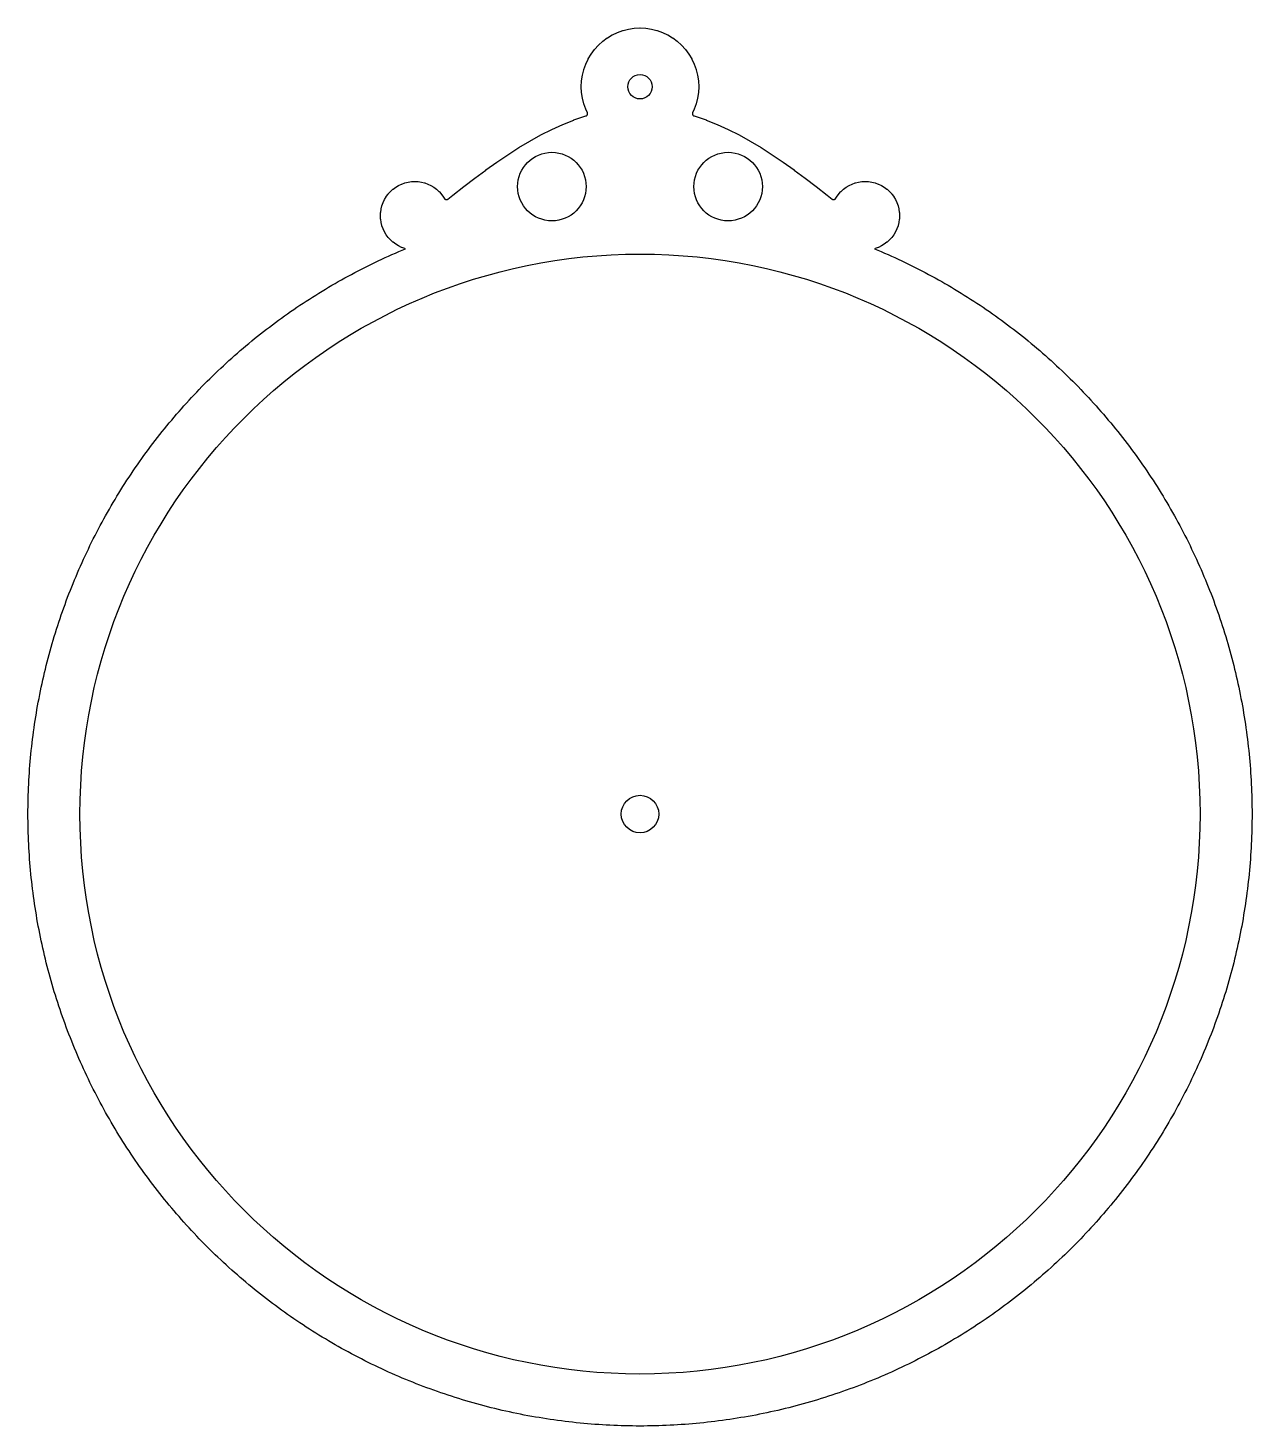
# Model space of a CAD drawing. Header units: millimetres. Extents: x -78 to 78, y -78 to 100.
import ezdxf

# ---------------------------------------------------------------- set-up
doc = ezdxf.new("R2010")
doc.units = ezdxf.units.MM
for name, color, linetype in [('CUT_INNER', 6, 'Continuous'), ('CUT_OUTER', 1, 'Continuous'), ('GUIDE', 3, 'Continuous')]:
    doc.layers.add(name, color=color, linetype=linetype)

msp = doc.modelspace()

# ---------------------------------------------------------------- linework, layer by layer
at = {"layer": 'CUT_INNER'}
for centre, radius in [((0, 92.7042), 1.56), ((-11.232, 79.9746), 4.368), ((11.232, 79.9746), 4.368), ((0, 0), 2.39)]:
    msp.add_circle(centre, radius, dxfattribs=at)
at = {"layer": 'CUT_OUTER'}
msp.add_lwpolyline([(77.9985, -0.4786), (77.9941, -0.9572), (77.9868, -1.4357), (77.9765, -1.9142), (77.9633, -2.3926), (77.9471, -2.871), (77.9281, -3.3492), (77.906, -3.8273), (77.8811, -4.3052), (77.8532, -4.783), (77.8224, -5.2606), (77.7887, -5.738), (77.752, -6.2152), (77.7124, -6.6922), (77.6699, -7.1689), (77.6244, -7.6453), (77.576, -8.1215), (77.5247, -8.5973), (77.4705, -9.0729), (77.4134, -9.548), (77.3534, -10.0229), (77.2904, -10.4973), (77.2245, -10.9713), (77.1558, -11.445), (77.0841, -11.9182), (77.0095, -12.3909), (76.932, -12.8632), (76.8517, -13.335), (76.7684, -13.8063), (76.6822, -14.2771), (76.5932, -14.7474), (76.5013, -15.217), (76.4064, -15.6862), (76.3088, -16.1547), (76.2082, -16.6226), (76.1048, -17.0899), (75.9985, -17.5565), (75.8893, -18.0225), (75.7773, -18.4878), (75.6624, -18.9525), (75.5447, -19.4164), (75.4242, -19.8795), (75.3008, -20.3419), (75.1745, -20.8036), (75.0455, -21.2645), (74.9136, -21.7245), (74.7789, -22.1838), (74.6413, -22.6422), (74.501, -23.0998), (74.3579, -23.5565), (74.2119, -24.0123), (74.0632, -24.4672), (73.9117, -24.9212), (73.7574, -25.3742), (73.6003, -25.8263), (73.4404, -26.2774), (73.2778, -26.7275), (73.1124, -27.1767), (72.9443, -27.6248), (72.7734, -28.0718), (72.5998, -28.5178), (72.4235, -28.9627), (72.2444, -29.4066), (72.0626, -29.8493), (71.8781, -30.2909), (71.6909, -30.7314), (71.501, -31.1707), (71.3084, -31.6088), (71.1131, -32.0458), (70.9151, -32.4815), (70.7145, -32.916), (70.5112, -33.3493), (70.3052, -33.7813), (70.0966, -34.2121), (69.8854, -34.6415), (69.6715, -35.0697), (69.455, -35.4965), (69.2359, -35.922), (69.0142, -36.3462), (68.7899, -36.7689), (68.563, -37.1903), (68.3335, -37.6103), (68.1014, -38.0289), (67.8668, -38.4461), (67.6296, -38.8618), (67.3899, -39.276), (67.1476, -39.6888), (66.9028, -40.1), (66.6555, -40.5098), (66.4057, -40.918), (66.1534, -41.3247), (65.8986, -41.7298), (65.6413, -42.1334), (65.3815, -42.5353), (65.1193, -42.9357), (64.8546, -43.3345), (64.5875, -43.7316), (64.318, -44.1271), (64.046, -44.5209), (63.7716, -44.913), (63.4948, -45.3035), (63.2157, -45.6922), (62.9341, -46.0793), (62.6502, -46.4645), (62.3639, -46.8481), (62.0753, -47.2299), (61.7843, -47.6099), (61.491, -47.9881), (61.1954, -48.3645), (60.8975, -48.739), (60.5973, -49.1118), (60.2948, -49.4827), (59.9901, -49.8517), (59.683, -50.2189), (59.3738, -50.5841), (59.0623, -50.9475), (58.7486, -51.3089), (58.4326, -51.6684), (58.1145, -52.026), (57.7942, -52.3816), (57.4717, -52.7352), (57.147, -53.0869), (56.8202, -53.4365), (56.4913, -53.7842), (56.1602, -54.1298), (55.827, -54.4733), (55.4917, -54.8149), (55.1543, -55.1543), (54.8149, -55.4917), (54.4733, -55.827), (54.1298, -56.1602), (53.7842, -56.4913), (53.4365, -56.8202), (53.0869, -57.147), (52.7352, -57.4717), (52.3816, -57.7942), (52.026, -58.1145), (51.6684, -58.4326), (51.3089, -58.7486), (50.9475, -59.0623), (50.5841, -59.3738), (50.2189, -59.683), (49.8517, -59.9901), (49.4827, -60.2948), (49.1118, -60.5973), (48.739, -60.8975), (48.3645, -61.1954), (47.9881, -61.491), (47.6099, -61.7843), (47.2299, -62.0753), (46.8481, -62.3639), (46.4645, -62.6502), (46.0793, -62.9341), (45.6922, -63.2157), (45.3035, -63.4948), (44.913, -63.7716), (44.5209, -64.046), (44.1271, -64.318), (43.7316, -64.5875), (43.3345, -64.8546), (42.9357, -65.1193), (42.5353, -65.3815), (42.1334, -65.6413), (41.7298, -65.8986), (41.3247, -66.1534), (40.918, -66.4057), (40.5098, -66.6555), (40.1, -66.9028), (39.6888, -67.1476), (39.276, -67.3899), (38.8618, -67.6296), (38.4461, -67.8668), (38.0289, -68.1014), (37.6103, -68.3335), (37.1903, -68.563), (36.7689, -68.7899), (36.3462, -69.0142), (35.922, -69.2359), (35.4965, -69.455), (35.0697, -69.6715), (34.6415, -69.8854), (34.2121, -70.0966), (33.7813, -70.3052), (33.3493, -70.5112), (32.916, -70.7145), (32.4815, -70.9151), (32.0458, -71.1131), (31.6088, -71.3084), (31.1707, -71.501), (30.7314, -71.6909), (30.2909, -71.8781), (29.8493, -72.0626), (29.4066, -72.2444), (28.9627, -72.4235), (28.5178, -72.5998), (28.0718, -72.7734), (27.6248, -72.9443), (27.1767, -73.1124), (26.7275, -73.2778), (26.2774, -73.4404), (25.8263, -73.6003), (25.3742, -73.7574), (24.9212, -73.9117), (24.4672, -74.0632), (24.0123, -74.2119), (23.5565, -74.3579), (23.0998, -74.501), (22.6422, -74.6413), (22.1838, -74.7789), (21.7245, -74.9136), (21.2645, -75.0455), (20.8036, -75.1745), (20.3419, -75.3008), (19.8795, -75.4242), (19.4164, -75.5447), (18.9525, -75.6624), (18.4878, -75.7773), (18.0225, -75.8893), (17.5565, -75.9985), (17.0899, -76.1048), (16.6226, -76.2082), (16.1547, -76.3088), (15.6862, -76.4064), (15.217, -76.5013), (14.7474, -76.5932), (14.2771, -76.6822), (13.8063, -76.7684), (13.335, -76.8517), (12.8632, -76.932), (12.3909, -77.0095), (11.9182, -77.0841), (11.445, -77.1558), (10.9713, -77.2245), (10.4973, -77.2904), (10.0229, -77.3534), (9.548, -77.4134), (9.0729, -77.4705), (8.5973, -77.5247), (8.1215, -77.576), (7.6453, -77.6244), (7.1689, -77.6699), (6.6922, -77.7124), (6.2152, -77.752), (5.738, -77.7887), (5.2606, -77.8224), (4.783, -77.8532), (4.3052, -77.8811), (3.8273, -77.906), (3.3492, -77.9281), (2.871, -77.9471), (2.3926, -77.9633), (1.9142, -77.9765), (1.4357, -77.9868), (0.9572, -77.9941), (0.4786, -77.9985), (0, -78), (-0.4786, -77.9985), (-0.9572, -77.9941), (-1.4357, -77.9868), (-1.9142, -77.9765), (-2.3926, -77.9633), (-2.871, -77.9471), (-3.3492, -77.9281), (-3.8273, -77.906), (-4.3052, -77.8811), (-4.783, -77.8532), (-5.2606, -77.8224), (-5.738, -77.7887), (-6.2152, -77.752), (-6.6922, -77.7124), (-7.1689, -77.6699), (-7.6453, -77.6244), (-8.1215, -77.576), (-8.5973, -77.5247), (-9.0729, -77.4705), (-9.548, -77.4134), (-10.0229, -77.3534), (-10.4973, -77.2904), (-10.9713, -77.2245), (-11.445, -77.1558), (-11.9182, -77.0841), (-12.3909, -77.0095), (-12.8632, -76.932), (-13.335, -76.8517), (-13.8063, -76.7684), (-14.2771, -76.6822), (-14.7474, -76.5932), (-15.217, -76.5013), (-15.6862, -76.4064), (-16.1547, -76.3088), (-16.6226, -76.2082), (-17.0899, -76.1048), (-17.5565, -75.9985), (-18.0225, -75.8893), (-18.4878, -75.7773), (-18.9525, -75.6624), (-19.4164, -75.5447), (-19.8795, -75.4242), (-20.3419, -75.3008), (-20.8036, -75.1745), (-21.2645, -75.0455), (-21.7245, -74.9136), (-22.1838, -74.7789), (-22.6422, -74.6413), (-23.0998, -74.501), (-23.5565, -74.3579), (-24.0123, -74.2119), (-24.4672, -74.0632), (-24.9212, -73.9117), (-25.3742, -73.7574), (-25.8263, -73.6003), (-26.2774, -73.4404), (-26.7275, -73.2778), (-27.1767, -73.1124), (-27.6248, -72.9443), (-28.0718, -72.7734), (-28.5178, -72.5998), (-28.9627, -72.4235), (-29.4066, -72.2444), (-29.8493, -72.0626), (-30.2909, -71.8781), (-30.7314, -71.6909), (-31.1707, -71.501), (-31.6088, -71.3084), (-32.0458, -71.1131), (-32.4815, -70.9151), (-32.916, -70.7145), (-33.3493, -70.5112), (-33.7813, -70.3052), (-34.2121, -70.0966), (-34.6415, -69.8854), (-35.0697, -69.6715), (-35.4965, -69.455), (-35.922, -69.2359), (-36.3462, -69.0142), (-36.7689, -68.7899), (-37.1903, -68.563), (-37.6103, -68.3335), (-38.0289, -68.1014), (-38.4461, -67.8668), (-38.8618, -67.6296), (-39.276, -67.3899), (-39.6888, -67.1476), (-40.1, -66.9028), (-40.5098, -66.6555), (-40.918, -66.4057), (-41.3247, -66.1534), (-41.7298, -65.8986), (-42.1334, -65.6413), (-42.5353, -65.3815), (-42.9357, -65.1193), (-43.3345, -64.8546), (-43.7316, -64.5875), (-44.1271, -64.318), (-44.5209, -64.046), (-44.913, -63.7716), (-45.3035, -63.4948), (-45.6922, -63.2157), (-46.0793, -62.9341), (-46.4645, -62.6502), (-46.8481, -62.3639), (-47.2299, -62.0753), (-47.6099, -61.7843), (-47.9881, -61.491), (-48.3645, -61.1954), (-48.739, -60.8975), (-49.1118, -60.5973), (-49.4827, -60.2948), (-49.8517, -59.9901), (-50.2189, -59.683), (-50.5841, -59.3738), (-50.9475, -59.0623), (-51.3089, -58.7486), (-51.6684, -58.4326), (-52.026, -58.1145), (-52.3816, -57.7942), (-52.7352, -57.4717), (-53.0869, -57.147), (-53.4365, -56.8202), (-53.7842, -56.4913), (-54.1298, -56.1602), (-54.4733, -55.827), (-54.8149, -55.4917), (-55.1543, -55.1543), (-55.4917, -54.8149), (-55.827, -54.4733), (-56.1602, -54.1298), (-56.4913, -53.7842), (-56.8202, -53.4365), (-57.147, -53.0869), (-57.4717, -52.7352), (-57.7942, -52.3816), (-58.1145, -52.026), (-58.4326, -51.6684), (-58.7486, -51.3089), (-59.0623, -50.9475), (-59.3738, -50.5841), (-59.683, -50.2189), (-59.9901, -49.8517), (-60.2948, -49.4827), (-60.5973, -49.1118), (-60.8975, -48.739), (-61.1954, -48.3645), (-61.491, -47.9881), (-61.7843, -47.6099), (-62.0753, -47.2299), (-62.3639, -46.8481), (-62.6502, -46.4645), (-62.9341, -46.0793), (-63.2157, -45.6922), (-63.4948, -45.3035), (-63.7716, -44.913), (-64.046, -44.5209), (-64.318, -44.1271), (-64.5875, -43.7316), (-64.8546, -43.3345), (-65.1193, -42.9357), (-65.3815, -42.5353), (-65.6413, -42.1334), (-65.8986, -41.7298), (-66.1534, -41.3247), (-66.4057, -40.918), (-66.6555, -40.5098), (-66.9028, -40.1), (-67.1476, -39.6888), (-67.3899, -39.276), (-67.6296, -38.8618), (-67.8668, -38.4461), (-68.1014, -38.0289), (-68.3335, -37.6103), (-68.563, -37.1903), (-68.7899, -36.7689), (-69.0142, -36.3462), (-69.2359, -35.922), (-69.455, -35.4965), (-69.6715, -35.0697), (-69.8854, -34.6415), (-70.0966, -34.2121), (-70.3052, -33.7813), (-70.5112, -33.3493), (-70.7145, -32.916), (-70.9151, -32.4815), (-71.1131, -32.0458), (-71.3084, -31.6088), (-71.501, -31.1707), (-71.6909, -30.7314), (-71.8781, -30.2909), (-72.0626, -29.8493), (-72.2444, -29.4066), (-72.4235, -28.9627), (-72.5998, -28.5178), (-72.7734, -28.0718), (-72.9443, -27.6248), (-73.1124, -27.1767), (-73.2778, -26.7275), (-73.4404, -26.2774), (-73.6003, -25.8263), (-73.7574, -25.3742), (-73.9117, -24.9212), (-74.0632, -24.4672), (-74.2119, -24.0123), (-74.3579, -23.5565), (-74.501, -23.0998), (-74.6413, -22.6422), (-74.7789, -22.1838), (-74.9136, -21.7245), (-75.0455, -21.2645), (-75.1745, -20.8036), (-75.3008, -20.3419), (-75.4242, -19.8795), (-75.5447, -19.4164), (-75.6624, -18.9525), (-75.7773, -18.4878), (-75.8893, -18.0225), (-75.9985, -17.5565), (-76.1048, -17.0899), (-76.2082, -16.6226), (-76.3088, -16.1547), (-76.4064, -15.6862), (-76.5013, -15.217), (-76.5932, -14.7474), (-76.6822, -14.2771), (-76.7684, -13.8063), (-76.8517, -13.335), (-76.932, -12.8632), (-77.0095, -12.3909), (-77.0841, -11.9182), (-77.1558, -11.445), (-77.2245, -10.9713), (-77.2904, -10.4973), (-77.3534, -10.0229), (-77.4134, -9.548), (-77.4705, -9.0729), (-77.5247, -8.5973), (-77.576, -8.1215), (-77.6244, -7.6453), (-77.6699, -7.1689), (-77.7124, -6.6922), (-77.752, -6.2152), (-77.7887, -5.738), (-77.8224, -5.2606), (-77.8532, -4.783), (-77.8811, -4.3052), (-77.906, -3.8273), (-77.9281, -3.3492), (-77.9471, -2.871), (-77.9633, -2.3926), (-77.9765, -1.9142), (-77.9868, -1.4357), (-77.9941, -0.9572), (-77.9985, -0.4786), (-78, 0), (-77.9985, 0.4786), (-77.9941, 0.9572), (-77.9868, 1.4357), (-77.9765, 1.9142), (-77.9633, 2.3926), (-77.9471, 2.871), (-77.9281, 3.3492), (-77.906, 3.8273), (-77.8811, 4.3052), (-77.8532, 4.783), (-77.8224, 5.2606), (-77.7887, 5.738), (-77.752, 6.2152), (-77.7124, 6.6922), (-77.6699, 7.1689), (-77.6244, 7.6453), (-77.576, 8.1215), (-77.5247, 8.5973), (-77.4705, 9.0729), (-77.4134, 9.548), (-77.3534, 10.0229), (-77.2904, 10.4973), (-77.2245, 10.9713), (-77.1558, 11.445), (-77.0841, 11.9182), (-77.0095, 12.3909), (-76.932, 12.8632), (-76.8517, 13.335), (-76.7684, 13.8063), (-76.6822, 14.2771), (-76.5932, 14.7474), (-76.5013, 15.217), (-76.4064, 15.6862), (-76.3088, 16.1547), (-76.2082, 16.6226), (-76.1048, 17.0899), (-75.9985, 17.5565), (-75.8893, 18.0225), (-75.7773, 18.4878), (-75.6624, 18.9525), (-75.5447, 19.4164), (-75.4242, 19.8795), (-75.3008, 20.3419), (-75.1745, 20.8036), (-75.0455, 21.2645), (-74.9136, 21.7245), (-74.7789, 22.1838), (-74.6413, 22.6422), (-74.501, 23.0998), (-74.3579, 23.5565), (-74.2119, 24.0123), (-74.0632, 24.4672), (-73.9117, 24.9212), (-73.7574, 25.3742), (-73.6003, 25.8263), (-73.4404, 26.2774), (-73.2778, 26.7275), (-73.1124, 27.1767), (-72.9443, 27.6248), (-72.7734, 28.0718), (-72.5998, 28.5178), (-72.4235, 28.9627), (-72.2444, 29.4066), (-72.0626, 29.8493), (-71.8781, 30.2909), (-71.6909, 30.7314), (-71.501, 31.1707), (-71.3084, 31.6088), (-71.1131, 32.0458), (-70.9151, 32.4815), (-70.7145, 32.916), (-70.5112, 33.3493), (-70.3052, 33.7813), (-70.0966, 34.2121), (-69.8854, 34.6415), (-69.6715, 35.0697), (-69.455, 35.4965), (-69.2359, 35.922), (-69.0142, 36.3462), (-68.7899, 36.7689), (-68.563, 37.1903), (-68.3335, 37.6103), (-68.1014, 38.0289), (-67.8668, 38.4461), (-67.6296, 38.8618), (-67.3899, 39.276), (-67.1476, 39.6888), (-66.9028, 40.1), (-66.6555, 40.5098), (-66.4057, 40.918), (-66.1534, 41.3247), (-65.8986, 41.7298), (-65.6413, 42.1334), (-65.3815, 42.5353), (-65.1193, 42.9357), (-64.8546, 43.3345), (-64.5875, 43.7316), (-64.318, 44.1271), (-64.046, 44.5209), (-63.7716, 44.913), (-63.4948, 45.3035), (-63.2157, 45.6922), (-62.9341, 46.0793), (-62.6502, 46.4645), (-62.3639, 46.8481), (-62.0753, 47.2299), (-61.7843, 47.6099), (-61.491, 47.9881), (-61.1954, 48.3645), (-60.8975, 48.739), (-60.5973, 49.1118), (-60.2948, 49.4827), (-59.9901, 49.8517), (-59.683, 50.2189), (-59.3738, 50.5841), (-59.0623, 50.9475), (-58.7486, 51.3089), (-58.4326, 51.6684), (-58.1145, 52.026), (-57.7942, 52.3816), (-57.4717, 52.7352), (-57.147, 53.0869), (-56.8202, 53.4365), (-56.4913, 53.7842), (-56.1602, 54.1298), (-55.827, 54.4733), (-55.4917, 54.8149), (-55.1543, 55.1543), (-54.8149, 55.4917), (-54.4733, 55.827), (-54.1298, 56.1602), (-53.7842, 56.4913), (-53.4365, 56.8202), (-53.0869, 57.147), (-52.7352, 57.4717), (-52.3816, 57.7942), (-52.026, 58.1145), (-51.6684, 58.4326), (-51.3089, 58.7486), (-50.9475, 59.0623), (-50.5841, 59.3738), (-50.2189, 59.683), (-49.8517, 59.9901), (-49.4827, 60.2948), (-49.1118, 60.5973), (-48.739, 60.8975), (-48.3645, 61.1954), (-47.9881, 61.491), (-47.6099, 61.7843), (-47.2299, 62.0753), (-46.8481, 62.3639), (-46.4645, 62.6502), (-46.0793, 62.9341), (-45.6922, 63.2157), (-45.3035, 63.4948), (-44.913, 63.7716), (-44.5209, 64.046), (-44.1271, 64.318), (-43.7316, 64.5875), (-43.3345, 64.8546), (-42.9357, 65.1193), (-42.5353, 65.3815), (-42.1334, 65.6413), (-41.7298, 65.8986), (-41.3247, 66.1534), (-40.918, 66.4057), (-40.5098, 66.6555), (-40.1, 66.9028), (-39.6888, 67.1476), (-39.276, 67.3899), (-38.8618, 67.6296), (-38.4461, 67.8668), (-38.0289, 68.1014), (-37.6103, 68.3335), (-37.1903, 68.563), (-36.7689, 68.7899), (-36.3462, 69.0142), (-35.922, 69.2359), (-35.4965, 69.455), (-35.0697, 69.6715), (-34.6415, 69.8854), (-34.2121, 70.0966), (-33.7813, 70.3052), (-33.3493, 70.5112), (-32.916, 70.7145), (-32.4815, 70.9151), (-32.0458, 71.1131), (-31.6088, 71.3084), (-31.1707, 71.501), (-30.7314, 71.6909), (-30.2909, 71.8781), (-29.8665, 72.0554), (-29.9648, 72.0801), (-29.9789, 72.0843), (-30.3686, 72.2238), (-30.3822, 72.2294), (-30.7564, 72.4064), (-30.7694, 72.4133), (-31.1244, 72.6261), (-31.1366, 72.6343), (-31.4691, 72.8809), (-31.4805, 72.8902), (-31.7872, 73.1682), (-31.7976, 73.1786), (-32.0756, 73.4853), (-32.0849, 73.4967), (-32.3315, 73.8291), (-32.3396, 73.8414), (-32.5524, 74.1964), (-32.5594, 74.2094), (-32.7364, 74.5836), (-32.742, 74.5972), (-32.8814, 74.9869), (-32.8857, 75.001), (-32.9863, 75.4025), (-32.9892, 75.4169), (-33.0499, 75.8264), (-33.0513, 75.841), (-33.0716, 76.2544), (-33.0716, 76.2691), (-33.0513, 76.6826), (-33.0499, 76.6972), (-32.9892, 77.1067), (-32.9863, 77.1211), (-32.8857, 77.5226), (-32.8814, 77.5367), (-32.742, 77.9264), (-32.7364, 77.94), (-32.5594, 78.3142), (-32.5524, 78.3272), (-32.3396, 78.6822), (-32.3315, 78.6944), (-32.0849, 79.0269), (-32.0756, 79.0383), (-31.7976, 79.345), (-31.7872, 79.3554), (-31.4805, 79.6333), (-31.4691, 79.6427), (-31.1366, 79.8893), (-31.1244, 79.8974), (-30.7694, 80.1102), (-30.7564, 80.1172), (-30.3822, 80.2941), (-30.3686, 80.2998), (-29.9789, 80.4392), (-29.9648, 80.4435), (-29.5633, 80.5441), (-29.5489, 80.5469), (-29.1394, 80.6077), (-29.1248, 80.6091), (-28.7114, 80.6294), (-28.6966, 80.6294), (-28.2832, 80.6091), (-28.2686, 80.6077), (-27.8591, 80.5469), (-27.8447, 80.5441), (-27.4432, 80.4435), (-27.4291, 80.4392), (-27.0394, 80.2998), (-27.0258, 80.2941), (-26.6516, 80.1172), (-26.6386, 80.1102), (-26.2836, 79.8974), (-26.2714, 79.8893), (-25.9389, 79.6427), (-25.9275, 79.6333), (-25.6208, 79.3554), (-25.6104, 79.345), (-25.3324, 79.0383), (-25.3231, 79.0269), (-25.0765, 78.6944), (-25.0684, 78.6822), (-24.9324, 78.4554), (-24.9157, 78.4304), (-24.8965, 78.4072), (-24.8751, 78.3861), (-24.8517, 78.3672), (-24.8266, 78.3507), (-24.7999, 78.3368), (-24.7719, 78.3257), (-24.743, 78.3174), (-24.7134, 78.3121), (-24.6834, 78.3098), (-24.6533, 78.3105), (-24.6234, 78.3142), (-24.5941, 78.3208), (-24.5656, 78.3304), (-24.5382, 78.3428), (-24.5121, 78.3578), (-24.4877, 78.3754), (-23.8691, 78.8704), (-22.4647, 79.9729), (-22.4633, 79.9741), (-21.0609, 81.0473), (-21.0591, 81.0487), (-19.6571, 82.0872), (-19.6548, 82.0889), (-18.2534, 83.0864), (-18.2506, 83.0883), (-16.8496, 84.0385), (-16.8463, 84.0407), (-15.4459, 84.9378), (-15.4421, 84.9402), (-14.0422, 85.7787), (-14.0378, 85.7813), (-12.6385, 86.5561), (-12.6335, 86.5587), (-11.2348, 87.2651), (-11.2291, 87.2678), (-9.8312, 87.9014), (-9.8248, 87.9041), (-8.4275, 88.461), (-8.4204, 88.4636), (-7.0238, 88.9406), (-7.0161, 88.943), (-6.8972, 88.9766), (-6.8697, 88.9858), (-6.8433, 88.9976), (-6.8181, 89.0119), (-6.7945, 89.0285), (-6.7725, 89.0474), (-6.7525, 89.0683), (-6.7345, 89.091), (-6.7189, 89.1153), (-6.7056, 89.1411), (-6.6949, 89.168), (-6.6869, 89.1958), (-6.6815, 89.2242), (-6.6789, 89.253), (-6.6792, 89.282), (-6.6822, 89.3108), (-6.6879, 89.3391), (-6.6964, 89.3668), (-6.7075, 89.3935), (-6.9149, 89.832), (-6.9205, 89.8456), (-7.1631, 90.5236), (-7.1674, 90.5377), (-7.3423, 91.2362), (-7.3452, 91.2506), (-7.4509, 91.9629), (-7.4523, 91.9776), (-7.4876, 92.6968), (-7.4876, 92.7115), (-7.4523, 93.4308), (-7.4509, 93.4454), (-7.3452, 94.1577), (-7.3423, 94.1722), (-7.1674, 94.8707), (-7.1631, 94.8848), (-6.9205, 95.5628), (-6.9149, 95.5764), (-6.607, 96.2273), (-6.6, 96.2403), (-6.2298, 96.858), (-6.2217, 96.8702), (-5.7927, 97.4486), (-5.7834, 97.46), (-5.2998, 97.9935), (-5.2894, 98.0039), (-4.7558, 98.4875), (-4.7444, 98.4969), (-4.166, 98.9258), (-4.1538, 98.934), (-3.5361, 99.3042), (-3.5232, 99.3112), (-2.8722, 99.619), (-2.8586, 99.6247), (-2.1806, 99.8673), (-2.1665, 99.8715), (-1.468, 100.0465), (-1.4536, 100.0494), (-0.7412, 100.155), (-0.7266, 100.1565), (-0.0074, 100.1918), (0.0074, 100.1918), (0.7266, 100.1565), (0.7412, 100.155), (1.4536, 100.0494), (1.468, 100.0465), (2.1665, 99.8715), (2.1806, 99.8673), (2.8586, 99.6247), (2.8722, 99.619), (3.5232, 99.3112), (3.5361, 99.3042), (4.1538, 98.934), (4.166, 98.9258), (4.7444, 98.4969), (4.7558, 98.4875), (5.2894, 98.0039), (5.2998, 97.9935), (5.7834, 97.46), (5.7927, 97.4486), (6.2217, 96.8702), (6.2298, 96.858), (6.6, 96.2403), (6.607, 96.2273), (6.9149, 95.5764), (6.9205, 95.5628), (7.1631, 94.8848), (7.1674, 94.8707), (7.3423, 94.1722), (7.3452, 94.1577), (7.4509, 93.4454), (7.4523, 93.4308), (7.4876, 92.7115), (7.4876, 92.6968), (7.4523, 91.9776), (7.4509, 91.9629), (7.3452, 91.2506), (7.3423, 91.2362), (7.1674, 90.5377), (7.1631, 90.5236), (6.9205, 89.8456), (6.9149, 89.832), (6.7075, 89.3935), (6.6964, 89.3668), (6.6879, 89.3391), (6.6822, 89.3108), (6.6792, 89.282), (6.6789, 89.253), (6.6815, 89.2242), (6.6869, 89.1958), (6.6949, 89.168), (6.7056, 89.1411), (6.7189, 89.1153), (6.7345, 89.091), (6.7525, 89.0683), (6.7725, 89.0474), (6.7945, 89.0285), (6.8181, 89.0119), (6.8433, 88.9976), (6.8697, 88.9858), (6.8972, 88.9766), (7.0161, 88.943), (7.0238, 88.9406), (8.4204, 88.4636), (8.4275, 88.461), (9.8248, 87.9041), (9.8312, 87.9014), (11.2291, 87.2678), (11.2348, 87.2651), (12.6335, 86.5587), (12.6385, 86.5561), (14.0378, 85.7813), (14.0422, 85.7787), (15.4421, 84.9402), (15.4459, 84.9378), (16.8463, 84.0407), (16.8496, 84.0385), (18.2506, 83.0883), (18.2534, 83.0864), (19.6548, 82.0889), (19.6571, 82.0872), (21.0591, 81.0487), (21.0609, 81.0473), (22.4633, 79.9741), (22.4647, 79.9729), (23.8669, 78.8721), (24.4877, 78.3754), (24.5121, 78.3578), (24.5382, 78.3428), (24.5656, 78.3304), (24.5941, 78.3208), (24.6234, 78.3142), (24.6533, 78.3105), (24.6834, 78.3098), (24.7134, 78.3121), (24.743, 78.3174), (24.7719, 78.3257), (24.7999, 78.3368), (24.8266, 78.3507), (24.8517, 78.3672), (24.8751, 78.3861), (24.8965, 78.4072), (24.9157, 78.4304), (24.9324, 78.4554), (25.0684, 78.6822), (25.0765, 78.6944), (25.3231, 79.0269), (25.3324, 79.0383), (25.6104, 79.345), (25.6208, 79.3554), (25.9275, 79.6333), (25.9389, 79.6427), (26.2714, 79.8893), (26.2836, 79.8974), (26.6386, 80.1102), (26.6516, 80.1172), (27.0258, 80.2941), (27.0394, 80.2998), (27.4291, 80.4392), (27.4432, 80.4435), (27.8447, 80.5441), (27.8591, 80.5469), (28.2686, 80.6077), (28.2832, 80.6091), (28.6966, 80.6294), (28.7114, 80.6294), (29.1248, 80.6091), (29.1394, 80.6077), (29.5489, 80.5469), (29.5633, 80.5441), (29.9648, 80.4435), (29.9789, 80.4392), (30.3686, 80.2998), (30.3822, 80.2941), (30.7564, 80.1172), (30.7694, 80.1102), (31.1244, 79.8974), (31.1366, 79.8893), (31.4691, 79.6427), (31.4805, 79.6333), (31.7872, 79.3554), (31.7976, 79.345), (32.0756, 79.0383), (32.0849, 79.0269), (32.3315, 78.6944), (32.3396, 78.6822), (32.5524, 78.3272), (32.5594, 78.3142), (32.7364, 77.94), (32.742, 77.9264), (32.8814, 77.5367), (32.8857, 77.5226), (32.9863, 77.1211), (32.9892, 77.1067), (33.0499, 76.6972), (33.0513, 76.6826), (33.0716, 76.2691), (33.0716, 76.2544), (33.0513, 75.841), (33.0499, 75.8264), (32.9892, 75.4169), (32.9863, 75.4025), (32.8857, 75.001), (32.8814, 74.9869), (32.742, 74.5972), (32.7364, 74.5836), (32.5594, 74.2094), (32.5524, 74.1964), (32.3396, 73.8414), (32.3315, 73.8291), (32.0849, 73.4967), (32.0756, 73.4853), (31.7976, 73.1786), (31.7872, 73.1682), (31.4805, 72.8902), (31.4691, 72.8809), (31.1366, 72.6343), (31.1244, 72.6261), (30.7694, 72.4133), (30.7564, 72.4064), (30.3822, 72.2294), (30.3686, 72.2238), (29.9789, 72.0843), (29.9648, 72.0801), (29.8665, 72.0554), (30.2909, 71.8781), (30.7314, 71.6909), (31.1707, 71.501), (31.6088, 71.3084), (32.0458, 71.1131), (32.4815, 70.9151), (32.916, 70.7145), (33.3493, 70.5112), (33.7813, 70.3052), (34.2121, 70.0966), (34.6415, 69.8854), (35.0697, 69.6715), (35.4965, 69.455), (35.922, 69.2359), (36.3462, 69.0142), (36.7689, 68.7899), (37.1903, 68.563), (37.6103, 68.3335), (38.0289, 68.1014), (38.4461, 67.8668), (38.8618, 67.6296), (39.276, 67.3899), (39.6888, 67.1476), (40.1, 66.9028), (40.5098, 66.6555), (40.918, 66.4057), (41.3247, 66.1534), (41.7298, 65.8986), (42.1334, 65.6413), (42.5353, 65.3815), (42.9357, 65.1193), (43.3345, 64.8546), (43.7316, 64.5875), (44.1271, 64.318), (44.5209, 64.046), (44.913, 63.7716), (45.3035, 63.4948), (45.6922, 63.2157), (46.0793, 62.9341), (46.4645, 62.6502), (46.8481, 62.3639), (47.2299, 62.0753), (47.6099, 61.7843), (47.9881, 61.491), (48.3645, 61.1954), (48.739, 60.8975), (49.1118, 60.5973), (49.4827, 60.2948), (49.8517, 59.9901), (50.2189, 59.683), (50.5841, 59.3738), (50.9475, 59.0623), (51.3089, 58.7486), (51.6684, 58.4326), (52.026, 58.1145), (52.3816, 57.7942), (52.7352, 57.4717), (53.0869, 57.147), (53.4365, 56.8202), (53.7842, 56.4913), (54.1298, 56.1602), (54.4733, 55.827), (54.8149, 55.4917), (55.1543, 55.1543), (55.4917, 54.8149), (55.827, 54.4733), (56.1602, 54.1298), (56.4913, 53.7842), (56.8202, 53.4365), (57.147, 53.0869), (57.4717, 52.7352), (57.7942, 52.3816), (58.1145, 52.026), (58.4326, 51.6684), (58.7486, 51.3089), (59.0623, 50.9475), (59.3738, 50.5841), (59.683, 50.2189), (59.9901, 49.8517), (60.2948, 49.4827), (60.5973, 49.1118), (60.8975, 48.739), (61.1954, 48.3645), (61.491, 47.9881), (61.7843, 47.6099), (62.0753, 47.2299), (62.3639, 46.8481), (62.6502, 46.4645), (62.9341, 46.0793), (63.2157, 45.6922), (63.4948, 45.3035), (63.7716, 44.913), (64.046, 44.5209), (64.318, 44.1271), (64.5875, 43.7316), (64.8546, 43.3345), (65.1193, 42.9357), (65.3815, 42.5353), (65.6413, 42.1334), (65.8986, 41.7298), (66.1534, 41.3247), (66.4057, 40.918), (66.6555, 40.5098), (66.9028, 40.1), (67.1476, 39.6888), (67.3899, 39.276), (67.6296, 38.8618), (67.8668, 38.4461), (68.1014, 38.0289), (68.3335, 37.6103), (68.563, 37.1903), (68.7899, 36.7689), (69.0142, 36.3462), (69.2359, 35.922), (69.455, 35.4965), (69.6715, 35.0697), (69.8854, 34.6415), (70.0966, 34.2121), (70.3052, 33.7813), (70.5112, 33.3493), (70.7145, 32.916), (70.9151, 32.4815), (71.1131, 32.0458), (71.3084, 31.6088), (71.501, 31.1707), (71.6909, 30.7314), (71.8781, 30.2909), (72.0626, 29.8493), (72.2444, 29.4066), (72.4235, 28.9627), (72.5998, 28.5178), (72.7734, 28.0718), (72.9443, 27.6248), (73.1124, 27.1767), (73.2778, 26.7275), (73.4404, 26.2774), (73.6003, 25.8263), (73.7574, 25.3742), (73.9117, 24.9212), (74.0632, 24.4672), (74.2119, 24.0123), (74.3579, 23.5565), (74.501, 23.0998), (74.6413, 22.6422), (74.7789, 22.1838), (74.9136, 21.7245), (75.0455, 21.2645), (75.1745, 20.8036), (75.3008, 20.3419), (75.4242, 19.8795), (75.5447, 19.4164), (75.6624, 18.9525), (75.7773, 18.4878), (75.8893, 18.0225), (75.9985, 17.5565), (76.1048, 17.0899), (76.2082, 16.6226), (76.3088, 16.1547), (76.4064, 15.6862), (76.5013, 15.217), (76.5932, 14.7474), (76.6822, 14.2771), (76.7684, 13.8063), (76.8517, 13.335), (76.932, 12.8632), (77.0095, 12.3909), (77.0841, 11.9182), (77.1558, 11.445), (77.2245, 10.9713), (77.2904, 10.4973), (77.3534, 10.0229), (77.4134, 9.548), (77.4705, 9.0729), (77.5247, 8.5973), (77.576, 8.1215), (77.6244, 7.6453), (77.6699, 7.1689), (77.7124, 6.6922), (77.752, 6.2152), (77.7887, 5.738), (77.8224, 5.2606), (77.8532, 4.783), (77.8811, 4.3052), (77.906, 3.8273), (77.9281, 3.3492), (77.9471, 2.871), (77.9633, 2.3926), (77.9765, 1.9142), (77.9868, 1.4357), (77.9941, 0.9572), (77.9985, 0.4786), (78, 0)], close=True, dxfattribs=at)
at = {"layer": 'GUIDE'}
msp.add_circle((0, 0), 71.37, dxfattribs=at)

doc.saveas('drawing.dxf')
